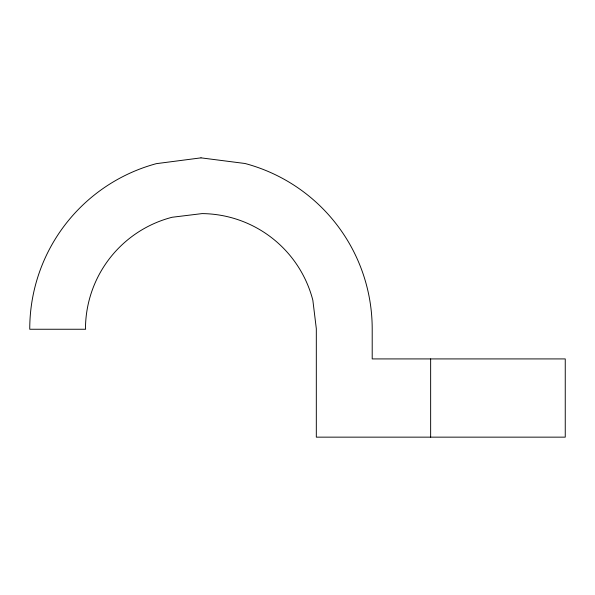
<?xml version="1.0" encoding="UTF-8"?>
<svg xmlns="http://www.w3.org/2000/svg" width="595" height="595" viewBox="0 0 595 595"><rect width="100%" height="100%" fill="white"/><g stroke="black" fill="none" stroke-linecap="round" stroke-linejoin="round"><path stroke-width="0.89" d="M430.646 358.919L430.646 437.147M200.998 157.854L156.373 163.647A171.226 171.226 0 0 0 29.75 329.251L85.628 329.251L85.479 328.031A115.519 115.519 0 0 1 172.141 217.257L202.077 213.598A115.519 115.519 0 0 1 312.851 300.259L316.317 328.663L316.317 437.147L565.25 437.147L565.25 358.919L372.202 358.919L372.202 328.663A171.226 171.226 0 0 0 245.006 163.491L200.998 157.854"/></g></svg>
